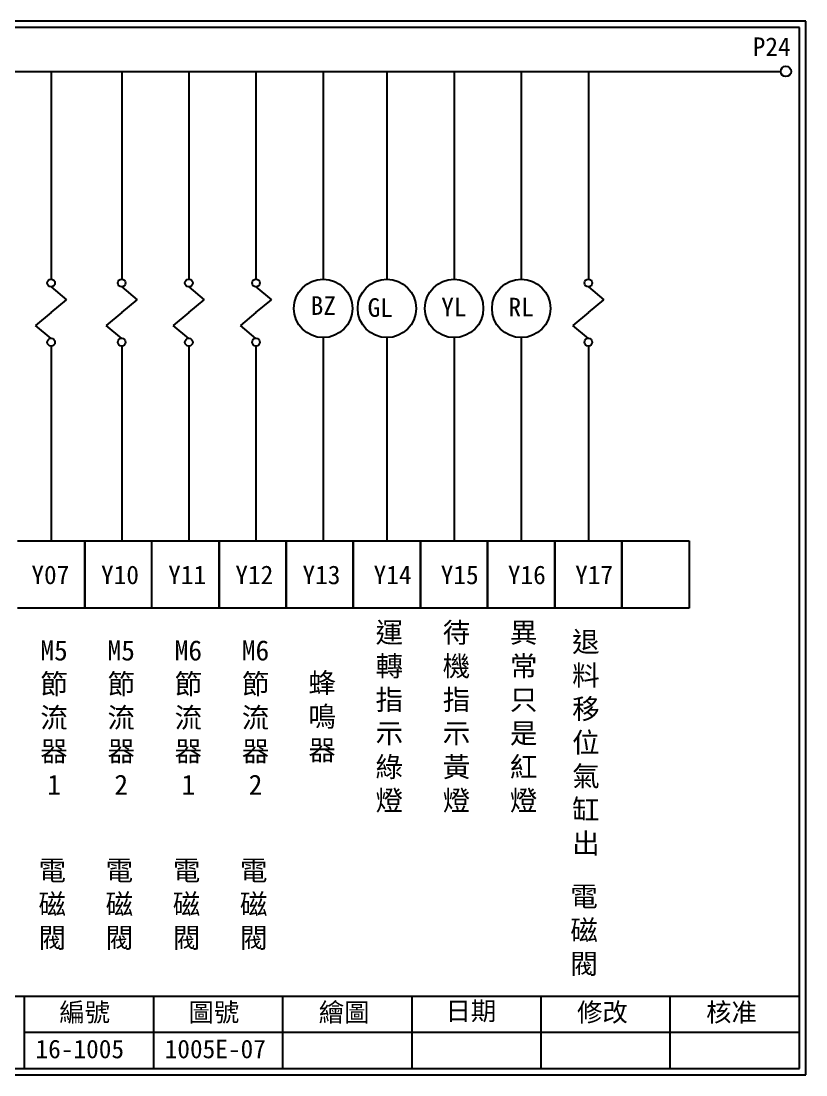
# Model space of a CAD drawing. Extents: x 889 to 1176, y 251 to 455.
# Drawn here: x 1024.1 to 1176.1, y 251.2 to 455.2 of the extents above; entities that cross this region are included whole.
import ezdxf

# ---------------------------------------------------------------- set-up
doc = ezdxf.new("R2010")
doc.units = 0
doc.layers.get('0').update_dxf_attribs({"linetype": 'CONTINUOUS'})
doc.layers.add('圖框層', color=7, linetype='CONTINUOUS')
doc.layers.add('標尺寸層', color=3, linetype='CONTINUOUS')
doc.styles.add('CNS', font='romanc.shx', dxfattribs={"bigfont": 'chineset.shx'})
doc.styles.add('STSL', font='kaiu.ttf')

msp = doc.modelspace()

# ---------------------------------------------------------------- linework, layer by layer
at = {"color": 7}
msp.add_circle((1172.21, 445.42), 1, dxfattribs=at)
at = {"layer": '圖框層', "color": 7}
for p, q in [((1176.07, 455.16), (889.07, 455.16)), ((1176.07, 251.2), (1176.07, 455.16)), ((1174.82, 453.91), (890.32, 453.91)), ((1174.82, 252.44), (1174.82, 453.91)), ((890.32, 266.44), (1174.82, 266.44)), ((1024.82, 252.44), (1024.82, 266.44)), ((1049.82, 252.44), (1049.82, 266.44)), ((1074.82, 252.44), (1074.82, 266.44)), ((1099.82, 252.44), (1099.82, 266.44)), ((1124.82, 252.44), (1124.82, 266.44)), ((1149.82, 252.44), (1149.82, 266.44)), ((1024.82, 259.44), (1174.82, 259.44)), ((889.07, 251.2), (1176.07, 251.2)), ((890.32, 252.44), (1174.82, 252.44))]:
    msp.add_line(p, q, dxfattribs=at)
at = {"layer": '標尺寸層', "color": 7}
for p, q in [((893.61, 445.42), (1171.21, 445.42)), ((1029.95, 445.42), (1029.95, 405.22)), ((1043.61, 445.42), (1043.61, 405.22)), ((1056.61, 445.42), (1056.61, 405.22)), ((1069.61, 445.42), (1069.61, 405.22)), ((1082.61, 445.42), (1082.61, 405.22)), ((1094.96, 445.42), (1094.96, 405.22)), ((1107.96, 445.42), (1107.96, 405.22)), ((1120.96, 445.42), (1120.96, 405.22)), ((1133.96, 445.42), (1133.96, 405.22)), ((1029.95, 403.72), (1032.95, 401.23)), ((1043.61, 403.72), (1046.61, 401.23)), ((1056.61, 403.72), (1059.61, 401.23)), ((1069.61, 403.72), (1072.61, 401.23)), ((1133.96, 403.72), (1136.97, 401.23)), ((1029.95, 398.74), (1032.95, 401.23)), ((1043.61, 398.74), (1046.61, 401.23)), ((1056.61, 398.74), (1059.61, 401.23)), ((1069.61, 398.74), (1072.61, 401.23)), ((1133.96, 398.74), (1136.97, 401.23)), ((1029.95, 398.74), (1026.94, 396.25)), ((1043.61, 398.74), (1040.6, 396.25)), ((1056.61, 398.74), (1053.6, 396.25)), ((1069.61, 398.74), (1066.6, 396.25)), ((1133.96, 398.74), (1130.96, 396.25)), ((1029.95, 393.76), (1026.94, 396.25)), ((1043.61, 393.76), (1040.6, 396.25)), ((1056.61, 393.76), (1053.6, 396.25)), ((1069.61, 393.76), (1066.6, 396.25)), ((1133.96, 393.76), (1130.96, 396.25)), ((1082.61, 393.9), (1082.61, 392.26)), ((1094.96, 393.9), (1094.96, 392.26)), ((1107.96, 393.9), (1107.96, 392.26)), ((1120.96, 393.9), (1120.96, 392.26)), ((1029.95, 392.26), (1029.95, 354.55)), ((1043.61, 392.26), (1043.61, 354.55)), ((1056.61, 392.26), (1056.61, 354.55)), ((1069.61, 392.26), (1069.61, 354.55)), ((1082.61, 392.26), (1082.61, 354.55)), ((1094.96, 392.26), (1094.96, 354.55)), ((1107.96, 392.26), (1107.96, 354.55)), ((1120.96, 392.26), (1120.96, 354.55)), ((1133.96, 392.26), (1133.96, 354.55)), ((1023.45, 354.55), (1036.45, 354.55)), ((1036.45, 354.55), (1036.45, 341.55)), ((1036.45, 341.55), (1036.45, 354.55)), ((1036.45, 354.55), (1036.45, 341.55)), ((1036.45, 354.55), (1049.45, 354.55)), ((1036.45, 341.55), (1036.45, 354.55)), ((1049.45, 354.55), (1062.45, 354.55)), ((1049.45, 341.55), (1049.45, 354.55)), ((1049.45, 341.55), (1049.45, 354.55)), ((1062.45, 354.55), (1062.45, 341.55)), ((1062.45, 354.55), (1075.45, 354.55)), ((1062.45, 341.55), (1062.45, 354.55)), ((1075.45, 354.55), (1075.45, 341.55)), ((1075.45, 354.55), (1075.45, 341.55)), ((1075.45, 354.55), (1088.45, 354.55)), ((1075.45, 341.55), (1075.45, 354.55)), ((1088.45, 354.55), (1088.45, 341.55)), ((1088.45, 354.55), (1088.45, 341.55)), ((1088.45, 354.55), (1101.45, 354.55)), ((1088.45, 341.55), (1088.45, 354.55)), ((1101.45, 354.55), (1101.45, 341.55)), ((1101.45, 354.55), (1101.45, 341.55)), ((1101.45, 354.55), (1114.45, 354.55)), ((1101.45, 341.55), (1101.45, 354.55)), ((1114.45, 354.55), (1114.45, 341.55)), ((1114.45, 354.55), (1114.45, 341.55)), ((1114.45, 354.55), (1127.45, 354.55)), ((1114.45, 341.55), (1114.45, 354.55)), ((1127.45, 354.55), (1127.45, 341.55)), ((1127.45, 354.55), (1127.45, 341.55)), ((1127.45, 354.55), (1140.45, 354.55)), ((1127.45, 341.55), (1127.45, 354.55)), ((1140.45, 354.55), (1140.45, 341.55)), ((1140.45, 354.55), (1140.45, 341.55)), ((1140.45, 354.55), (1153.45, 354.55)), ((1140.45, 341.55), (1140.45, 354.55)), ((1153.45, 354.55), (1153.45, 341.55)), ((1036.45, 341.55), (1023.45, 341.55)), ((1049.45, 341.55), (1036.45, 341.55)), ((1062.45, 341.55), (1049.45, 341.55)), ((1075.45, 341.55), (1062.45, 341.55)), ((1088.45, 341.55), (1075.45, 341.55)), ((1101.45, 341.55), (1088.45, 341.55)), ((1114.45, 341.55), (1101.45, 341.55)), ((1127.45, 341.55), (1114.45, 341.55)), ((1140.45, 341.55), (1127.45, 341.55)), ((1153.45, 341.55), (1140.45, 341.55))]:
    msp.add_line(p, q, dxfattribs=at)
for centre in [(1029.95, 404.47), (1043.61, 404.47), (1056.61, 404.47), (1069.61, 404.47), (1133.96, 404.47), (1029.95, 393.01), (1043.61, 393.01), (1056.61, 393.01), (1069.61, 393.01), (1133.96, 393.01)]:
    msp.add_circle(centre, 0.751, dxfattribs=at)
at = {"layer": '標尺寸層', "color": 0}
for centre in [(1082.61, 399.56), (1094.96, 399.56), (1107.96, 399.56), (1120.96, 399.56)]:
    msp.add_circle(centre, 5.66, dxfattribs=at)

# ---------------------------------------------------------------- texts
at = {"layer": '圖框層', "color": 7, "style": 'STSL'}
for s, p in [('P24', (1165.77, 448.41)), ('Y07', (1026.13, 346.18)), ('Y10', (1039.61, 346.18)), ('Y11', (1052.61, 346.18)), ('Y12', (1065.61, 346.18)), ('Y13', (1078.61, 346.18)), ('Y14', (1092.37, 346.18)), ('Y15', (1105.37, 346.18)), ('Y16', (1118.37, 346.18)), ('Y17', (1131.39, 346.18)), ('編號', (1031.54, 261.53)), ('圖號', (1056.54, 261.53)), ('繪圖', (1081.76, 261.53)), ('日期', (1106.29, 261.78)), ('修改', (1131.76, 261.53)), ('核准', (1156.76, 261.53)), ('16-1005', (1026.93, 254.42)), ('1005E-07', (1051.93, 254.42))]:
    msp.add_text(s, height=3.6, dxfattribs=at).set_placement(p)
at = {"layer": '圖框層', "color": 0, "style": 'STSL'}
for s, p in [('BZ', (1080.2, 398.3)), ('GL', (1091.22, 397.92)), ('YL', (1105.47, 398.01)), ('RL', (1118.48, 398.01))]:
    msp.add_text(s, height=3.6, dxfattribs=at).set_placement(p)
at = {"layer": '標尺寸層', "color": 7, "char_height": 3.9, "attachment_point": 5, "style": 'CNS'}
for s, insert, width in [('{\\fDFKai-SB|b0|i0|c136|p65;運轉指示綠燈}', (1095.42, 320.36), 2.8481), ('{\\fDFKai-SB|b0|i0|c136|p65;待機指示黃燈}', (1108.42, 320.36), 2.8481), ('{\\fDFKai-SB|b0|i0|c136|p65;異常只是紅燈}', (1121.42, 320.36), 2.8481), ('{\\fDFKai-SB|b0|i0|c136|p65;退料移位氣缸出}', (1133.48, 315.32), 2.8481), ('{\\fDFKai-SB|b0|i0|c136|p65;M5節流器1}', (1030.52, 320.36), 2.8481), ('{\\fDFKai-SB|b0|i0|c136|p65;M5節流器2}', (1043.52, 320.36), 2.8481), ('{\\fDFKai-SB|b0|i0|c136|p65;M6節流器1}', (1056.52, 320.36), 2.8481), ('{\\fDFKai-SB|b0|i0|c136|p65;M6節流器2}', (1069.52, 320.36), 2.8481), ('{\\fDFKai-SB|b0|i0|c136|p65;蜂鳴器}', (1082.42, 320.36), 2.8481), ('{\\fDFKai-SB|b0|i0|c136|p65;電磁閥}', (1030.17, 284.04), 8.6627), ('{\\fDFKai-SB|b0|i0|c136|p65;電磁閥}', (1043.17, 284.04), 8.6627), ('{\\fDFKai-SB|b0|i0|c136|p65;電磁閥}', (1056.17, 284.04), 8.6627), ('{\\fDFKai-SB|b0|i0|c136|p65;電磁閥}', (1069.17, 284.04), 8.6627), ('{\\fDFKai-SB|b0|i0|c136|p65;電磁閥}', (1133.13, 279), 8.6627)]:
    msp.add_mtext(s, dxfattribs=dict(at, insert=insert, width=width))

doc.saveas('drawing.dxf')
